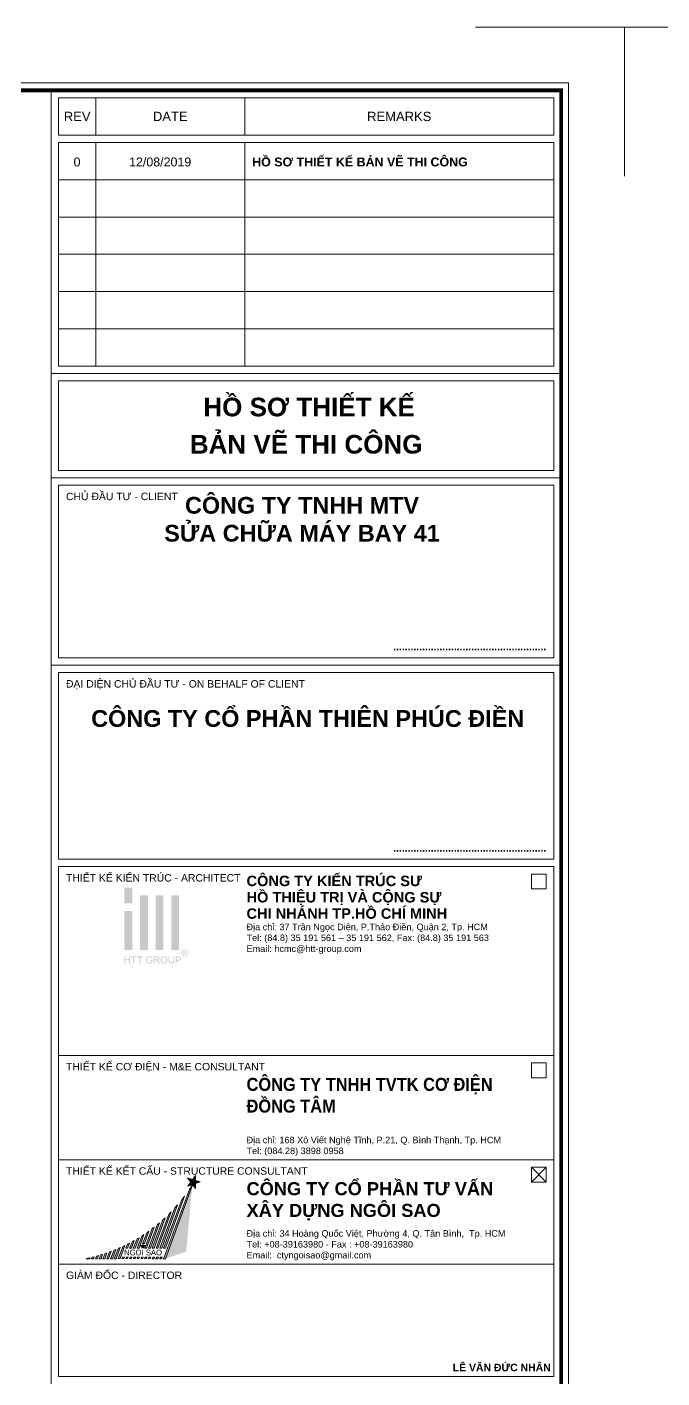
# Model space of a CAD drawing. Header units: millimetres. Extents: x 3014920 to 3563667, y -1638653 to -1356471.
# Drawn here: x 3537704 to 3542125, y -1615076 to -1605675 of the extents above; entities that cross this region are included whole.
import ezdxf
from ezdxf.enums import TextEntityAlignment as Align
from ezdxf.xclip import XClip

# ---------------------------------------------------------------- set-up
doc = ezdxf.new("R2010")
doc.units = ezdxf.units.MM
doc.header["$MEASUREMENT"] = 0
doc.header["$XCLIPFRAME"] = 0
doc.header["$PDMODE"] = 2
doc.linetypes.add('HIDDEN', pattern=[0.375, 0.25, -0.125])
doc.layers.get('0').update_dxf_attribs({"lineweight": 9})
doc.layers.get('Defpoints').update_dxf_attribs({"color": 10, "lineweight": 0})
doc.layers.add('CHG_XX_Khung ten$0$A1 BORDER$0$DGIONG', color=7, linetype='Continuous', lineweight=13, true_color=0x29ffff)
doc.layers.add('CHG_XX_Khung ten$0$A1 BORDER$0$STICK', color=7, linetype='Continuous', lineweight=9, true_color=0xe60000)
doc.layers.add('CHG_XX_Khung ten$0$TKTC', color=1, linetype='Continuous')
for name, color, linetype, lineweight in [('CTHEP', 50, 'Continuous', 50), ('DBAO', 90, 'Continuous', 13), ('DMo', 9, 'HIDDEN', 9), ('KTH', 154, 'Continuous', 9), ('Net khuat', 8, 'HIDDEN', 13)]:
    doc.layers.add(name, color=color, linetype=linetype, lineweight=lineweight)
doc.styles.add('CHG_XX_Khung ten$0$A1 BORDER$0$ARIAL', font='arial.ttf')
doc.styles.add('CHG_XX_Khung ten$0$A1 BORDER$0$Arial - Bold', font='arialbd.ttf', dxfattribs={"height": 2.5})
doc.styles.add('CHG_XX_Khung ten$0$A1 BORDER$0$Star-AvoBold', font='VAVOB_0.TTF')
doc.styles.add('CHG_XX_Khung ten$0$A1 BORDER$0$Title Block DD$0$ARIAL', font='arial.ttf')
doc.styles.add('CHG_XX_Khung ten$0$A1 BORDER$0$Title Block DD$0$Arial - Bold', font='arialbd.ttf', dxfattribs={"height": 2.5})
doc.styles.add('CHG_XX_Khung ten$0$arial', font='arial.ttf')
doc.styles.add('CHG_XX_Khung ten$0$Arial - Bold', font='arialbd.ttf')
doc.styles.add('CHG_XX_Khung ten$0$ArialB', font='arialbd.ttf')
doc.styles.add('CHG_XX_Khung ten$0$title block pccc$0$ARIAL', font='arial.ttf')
doc.styles.add('TTP-HelCon', font='VHELVCN_0.TTF')
doc.dimstyles.new('TTP-25', dxfattribs={"dimscale": 25, "dimtxt": 2.5, "dimasz": 1, "dimexe": 1, "dimexo": 1, "dimgap": 0.09, "dimtad": 0, "dimdec": 4, "dimrnd": 1, "dimzin": 9, "dimdsep": 46, "dimtxsty": 'TTP-HelCon', "dimblk": 'ARCHTICK', "dimcen": 0.09, "dimdle": 1.5, "dimclrd": 256, "dimclre": 256, "dimclrt": 7, "dimadec": 0, "dimazin": 0, "dimtfac": 1, "dimtdec": 4, "dimtmove": 0, "dimatfit": 3, "dimldrblk": 'ARCHTICK', "dimfxl": 1, "dimtvp": 1, "dimtolj": 1, "dimtzin": 0, "dimarcsym": 0})

# ---------------------------------------------------------------- blocks, each defined once
blk = doc.blocks.new('_ArchTick')
at = {"color": 0, "linetype": 'ByBlock', "const_width": 0.15}
blk.add_lwpolyline([(-0.5, -0.5), (0.5, 0.5)], dxfattribs=at)
blk = doc.blocks.new('*D541')
at = {"layer": 'Defpoints', "color": 0, "transparency": 16777216}
for p in [(9175, -550), (10750, -550), (10750, -726.4)]:
    blk.add_point(p, dxfattribs=at)
at = {"layer": 'KTH', "lineweight": -2, "transparency": 16777216}
for p, q in [((9175, -575), (9175, -751.4)), ((10750, -575), (10750, -751.4)), ((9137.5, -726.4), (10787.5, -726.4))]:
    blk.add_line(p, q, dxfattribs=at)
at = {"layer": 'KTH', "lineweight": -2, "transparency": 16777216, "xscale": 25, "yscale": 25, "zscale": 25, "rotation": 180}
blk.add_blockref('_ArchTick', (9175, -726.4), dxfattribs=at)
at = {"layer": 'KTH', "lineweight": -2, "transparency": 16777216, "xscale": 25, "yscale": 25, "zscale": 25}
blk.add_blockref('_ArchTick', (10750, -726.4), dxfattribs=at)
at = {"layer": 'KTH', "color": 7, "transparency": 16777216, "insert": (9962.5, -656.5), "char_height": 62.5, "attachment_point": 5, "style": 'TTP-HelCon'}
blk.add_mtext('\\A1;6Þ14a300-3', dxfattribs=at)
blk = doc.blocks.new('*D545')
at = {"layer": 'Defpoints', "color": 0, "transparency": 16777216}
for p in [(5875, -1825), (12225, -1825), (12225, -2025)]:
    blk.add_point(p, dxfattribs=at)
at = {"layer": 'KTH', "lineweight": -2, "transparency": 16777216}
for p, q in [((5875, -1850), (5875, -2050)), ((12225, -1850), (12225, -2050)), ((5837.5, -2025), (12262.5, -2025))]:
    blk.add_line(p, q, dxfattribs=at)
at = {"layer": 'KTH', "lineweight": -2, "transparency": 16777216, "xscale": 25, "yscale": 25, "zscale": 25, "rotation": 180}
blk.add_blockref('_ArchTick', (5875, -2025), dxfattribs=at)
at = {"layer": 'KTH', "lineweight": -2, "transparency": 16777216, "xscale": 25, "yscale": 25, "zscale": 25}
blk.add_blockref('_ArchTick', (12225, -2025), dxfattribs=at)
at = {"layer": 'KTH', "color": 7, "transparency": 16777216, "insert": (9050, -1961.1), "char_height": 62.5, "attachment_point": 5, "style": 'TTP-HelCon'}
blk.add_mtext('\\A1;6350', dxfattribs=at)
blk = doc.blocks.new('*D550')
at = {"layer": 'Defpoints', "color": 0, "transparency": 16777216}
for p in [(11275, 574), (8175, 300), (11275, 300)]:
    blk.add_point(p, dxfattribs=at)
at = {"layer": 'KTH', "lineweight": -2, "transparency": 16777216}
for p, q in [((8137.5, 574), (11312.5, 574)), ((8175, 325), (8175, 599)), ((11275, 325), (11275, 599))]:
    blk.add_line(p, q, dxfattribs=at)
at = {"layer": 'KTH', "lineweight": -2, "transparency": 16777216, "xscale": 25, "yscale": 25, "zscale": 25, "rotation": 180}
blk.add_blockref('_ArchTick', (8175, 574), dxfattribs=at)
at = {"layer": 'KTH', "lineweight": -2, "transparency": 16777216, "xscale": 25, "yscale": 25, "zscale": 25}
blk.add_blockref('_ArchTick', (11275, 574), dxfattribs=at)
at = {"layer": 'KTH', "color": 7, "transparency": 16777216, "insert": (9725, 637.8), "char_height": 62.5, "attachment_point": 5, "style": 'TTP-HelCon'}
blk.add_mtext('\\A1;3100', dxfattribs=at)
blk = doc.blocks.new('*D551')
at = {"layer": 'Defpoints', "color": 0, "transparency": 16777216}
for p in [(9175, -970), (10750, -1600), (9175, -1825)]:
    blk.add_point(p, dxfattribs=at)
at = {"layer": 'KTH', "lineweight": -2, "transparency": 16777216}
for p, q in [((9175, -995), (9175, -1850)), ((10750, -1625), (10750, -1850)), ((10787.5, -1825), (9137.5, -1825))]:
    blk.add_line(p, q, dxfattribs=at)
at = {"layer": 'KTH', "lineweight": -2, "transparency": 16777216, "xscale": 25, "yscale": 25, "zscale": 25, "rotation": 180}
blk.add_blockref('_ArchTick', (9175, -1825), dxfattribs=at)
at = {"layer": 'KTH', "lineweight": -2, "transparency": 16777216, "xscale": 25, "yscale": 25, "zscale": 25}
blk.add_blockref('_ArchTick', (10750, -1825), dxfattribs=at)
at = {"layer": 'KTH', "color": 7, "transparency": 16777216, "insert": (9962.5, -1761.2), "char_height": 62.5, "attachment_point": 5, "style": 'TTP-HelCon'}
blk.add_mtext('\\A1;1575', dxfattribs=at)
blk = doc.blocks.new('2Y-35')
at = {"layer": 'CTHEP'}
blk.add_line((44854.10409, -500), (80, -500), dxfattribs=at)
for points in [[(30, -200), (30, -30), (44903.8448, -30), (44903.8448, -580.72632)], [(30, -970), (45139.21977, -970)]]:
    blk.add_lwpolyline(points, dxfattribs=at)
blk = doc.blocks.new('CHG_XX_Khung ten$0$A1 BORDER$0$HTT-Logo')
at = {"true_color": 0x134fb3}
h = blk.add_hatch(color=154, dxfattribs=at)
h.paths.add_polyline_path([(3, 29.1), (0, 29.1), (0, 23.1), (3, 23.1)])
h.paths.add_polyline_path([(3, 20.1), (0, 20.1), (0, 5.1), (3, 5.1)])
h.paths.add_polyline_path([(9, 26.1), (6, 26.1), (6, 5.1), (9, 5.1)])
h.paths.add_polyline_path([(15, 26.1), (12, 26.1), (12, 5.1), (15, 5.1)])
h.paths.add_polyline_path([(21, 26.1), (18, 26.1), (18, 5.1), (21, 5.1)])
h.paths.add_polyline_path([(2.12, 2.7), (1.76, 2.7), (1.76, 1.59), (0.36, 1.59), (0.36, 2.7), (0, 2.7), (0, 0), (0.36, 0), (0.36, 1.27), (1.76, 1.27), (1.76, 0), (2.12, 0)])
h.paths.add_polyline_path([(4.65, 2.7), (2.51, 2.7), (2.51, 2.38), (3.4, 2.38), (3.4, 0), (3.76, 0), (3.76, 2.38), (4.65, 2.38)])
h.paths.add_polyline_path([(6.95, 2.7), (4.81, 2.7), (4.81, 2.38), (5.7, 2.38), (5.7, 0), (6.06, 0), (6.06, 2.38), (6.95, 2.38)])
h.paths.add_polyline_path([(8.64, 1.36), (8.64, 1.41), (8.66, 1.58), (8.69, 1.75), (8.75, 1.9), (8.81, 2.03), (8.92, 2.17), (9.05, 2.28), (9.2, 2.37), (9.29, 2.39), (9.45, 2.43), (9.65, 2.44), (9.84, 2.42), (10, 2.37), (10.14, 2.29), (10.26, 2.18), (10.34, 2.03), (10.41, 1.86), (10.73, 1.95), (10.68, 2.11), (10.61, 2.26), (10.53, 2.39), (10.45, 2.47), (10.31, 2.57), (10.16, 2.65), (10.13, 2.66), (9.97, 2.71), (9.8, 2.74), (9.63, 2.75), (9.55, 2.74), (9.38, 2.73), (9.21, 2.7), (9.06, 2.65), (8.91, 2.58), (8.88, 2.56), (8.75, 2.47), (8.63, 2.36), (8.53, 2.23), (8.44, 2.07), (8.41, 1.99), (8.35, 1.84), (8.31, 1.68), (8.28, 1.51), (8.27, 1.34), (8.28, 1.26), (8.29, 1.09), (8.32, 0.92), (8.38, 0.77), (8.44, 0.62), (8.46, 0.58), (8.55, 0.44), (8.66, 0.32), (8.79, 0.21), (8.93, 0.12), (9, 0.09), (9.15, 0.03), (9.31, -0.01), (9.48, -0.04), (9.65, -0.05), (9.73, -0.04), (9.9, -0.03), (10.07, 0.01), (10.23, 0.06), (10.34, 0.11), (10.48, 0.18), (10.63, 0.27), (10.77, 0.38), (10.77, 1.38), (9.63, 1.38), (9.63, 1.06), (10.42, 1.06), (10.42, 0.56), (10.39, 0.53), (10.26, 0.45), (10.09, 0.37), (9.96, 0.32), (9.8, 0.29), (9.63, 0.28), (9.62, 0.28), (9.45, 0.29), (9.28, 0.33), (9.12, 0.4), (8.97, 0.49), (8.86, 0.61), (8.77, 0.75), (8.73, 0.85), (8.68, 1), (8.65, 1.17)])
h.paths.add_polyline_path([(13.16, 1.39), (13.28, 1.48), (13.3, 1.51), (13.39, 1.64), (13.44, 1.79), (13.46, 1.96), (13.46, 2.06), (13.42, 2.22), (13.35, 2.37), (13.31, 2.43), (13.19, 2.55), (13.05, 2.63), (13.01, 2.64), (12.87, 2.67), (12.7, 2.69), (12.5, 2.7), (11.3, 2.7), (11.3, 0), (11.66, 0), (11.66, 1.2), (12.07, 1.2), (12.11, 1.2), (12.28, 1.19), (12.44, 1.11), (12.49, 1.07), (12.62, 0.93), (12.67, 0.86), (12.77, 0.73), (12.88, 0.56), (13.23, 0), (13.68, 0), (13.21, 0.73), (13.13, 0.85), (13.03, 0.98), (12.92, 1.09), (12.86, 1.14), (12.7, 1.23), (12.86, 1.26), (13.03, 1.31)])
h.paths.add_polyline_path([(11.66, 1.51), (11.66, 2.4), (12.51, 2.4), (12.67, 2.39), (12.83, 2.35), (12.97, 2.27), (13.06, 2.13), (13.09, 1.96), (13.08, 1.87), (13.02, 1.72), (12.96, 1.64), (12.8, 1.55), (12.62, 1.52), (12.43, 1.51)], flags=16)
h.paths.add_polyline_path([(16.49, 1.43), (16.48, 1.6), (16.44, 1.77), (16.4, 1.92), (16.34, 2.07), (16.33, 2.09), (16.24, 2.23), (16.14, 2.36), (16.02, 2.47), (15.88, 2.57), (15.85, 2.59), (15.7, 2.66), (15.54, 2.71), (15.38, 2.74), (15.2, 2.75), (15.15, 2.75), (14.98, 2.73), (14.82, 2.7), (14.66, 2.64), (14.52, 2.57), (14.39, 2.48), (14.27, 2.37), (14.18, 2.26), (14.1, 2.14), (14.03, 2), (13.98, 1.84), (13.94, 1.68), (13.92, 1.5), (13.91, 1.31), (13.91, 1.29), (13.92, 1.12), (13.95, 0.96), (14, 0.8), (14.07, 0.64), (14.07, 0.62), (14.16, 0.48), (14.26, 0.35), (14.38, 0.23), (14.52, 0.14), (14.56, 0.12), (14.71, 0.04), (14.86, -0.01), (15.03, -0.04), (15.2, -0.05), (15.21, -0.05), (15.38, -0.03), (15.55, 0), (15.7, 0.05), (15.86, 0.12), (15.87, 0.13), (16.01, 0.22), (16.13, 0.33), (16.24, 0.46), (16.33, 0.61), (16.36, 0.69), (16.42, 0.84), (16.46, 1), (16.48, 1.17), (16.49, 1.35)])
h.paths.add_polyline_path([(14.28, 1.45), (14.3, 1.64), (14.34, 1.81), (14.4, 1.95), (14.47, 2.08), (14.57, 2.2), (14.73, 2.32), (14.88, 2.38), (15.04, 2.43), (15.21, 2.44), (15.38, 2.42), (15.54, 2.38), (15.69, 2.31), (15.82, 2.2), (15.93, 2.07), (16.01, 1.93), (16.04, 1.85), (16.09, 1.7), (16.12, 1.53), (16.12, 1.32), (16.11, 1.12), (16.08, 0.95), (16.03, 0.79), (15.96, 0.66), (15.86, 0.54), (15.8, 0.48), (15.67, 0.38), (15.53, 0.32), (15.37, 0.27), (15.2, 0.26), (15.12, 0.26), (14.95, 0.29), (14.8, 0.35), (14.67, 0.43), (14.54, 0.54), (14.45, 0.66), (14.37, 0.8), (14.32, 0.95), (14.29, 1.12), (14.28, 1.31)], flags=16)
h.paths.add_polyline_path([(17.31, 2.7), (16.96, 2.7), (16.96, 1.12), (16.96, 0.93), (16.98, 0.75), (17.02, 0.6), (17.06, 0.46), (17.07, 0.44), (17.15, 0.3), (17.27, 0.18), (17.4, 0.08), (17.51, 0.03), (17.67, -0.01), (17.84, -0.04), (18.02, -0.05), (18.2, -0.04), (18.37, -0.01), (18.52, 0.04), (18.66, 0.1), (18.68, 0.12), (18.81, 0.22), (18.91, 0.35), (18.99, 0.49), (19.02, 0.61), (19.06, 0.76), (19.07, 0.94), (19.08, 1.14), (19.08, 2.7), (18.72, 2.7), (18.72, 1.14), (18.72, 1.06), (18.71, 0.86), (18.68, 0.69), (18.62, 0.55), (18.55, 0.45), (18.49, 0.4), (18.36, 0.33), (18.19, 0.29), (17.99, 0.28), (17.92, 0.28), (17.75, 0.31), (17.6, 0.37), (17.46, 0.48), (17.38, 0.63), (17.34, 0.77), (17.32, 0.94), (17.31, 1.14)])
h.paths.add_polyline_path([(21.42, 1.25), (21.52, 1.34), (21.6, 1.45), (21.67, 1.59), (21.72, 1.75), (21.73, 1.92), (21.73, 1.97), (21.71, 2.13), (21.65, 2.29), (21.56, 2.44), (21.44, 2.55), (21.42, 2.56), (21.27, 2.63), (21.1, 2.67), (21.05, 2.68), (20.89, 2.7), (20.69, 2.7), (19.67, 2.7), (19.67, 0), (20.03, 0), (20.03, 1.1), (20.72, 1.1), (20.76, 1.1), (20.96, 1.11), (21.14, 1.14), (21.29, 1.19)])
h.paths.add_polyline_path([(20.03, 1.42), (20.03, 2.38), (20.72, 2.38), (20.93, 2.37), (21.06, 2.36), (21.16, 2.31), (21.28, 2.2), (21.34, 2.08), (21.37, 1.91), (21.36, 1.82), (21.31, 1.67), (21.22, 1.54), (21.09, 1.47), (20.93, 1.43), (20.73, 1.42)], flags=16)
h.paths.add_polyline_path([(23.87, 2.76), (24.01, 2.85), (24.13, 2.96), (24.24, 3.09), (24.33, 3.24), (24.35, 3.28), (24.42, 3.44), (24.47, 3.6), (24.5, 3.76), (24.51, 3.93), (24.51, 3.98), (24.49, 4.15), (24.46, 4.31), (24.4, 4.47), (24.33, 4.62), (24.29, 4.69), (24.19, 4.82), (24.08, 4.94), (23.95, 5.05), (23.81, 5.14), (23.77, 5.16), (23.61, 5.23), (23.45, 5.28), (23.29, 5.31), (23.12, 5.32), (23.08, 5.31), (22.92, 5.3), (22.76, 5.27), (22.6, 5.21), (22.44, 5.14), (22.38, 5.1), (22.24, 5.01), (22.12, 4.89), (22.01, 4.77), (21.92, 4.62), (21.89, 4.57), (21.82, 4.41), (21.77, 4.25), (21.74, 4.09), (21.73, 3.93), (21.73, 3.87), (21.75, 3.71), (21.79, 3.55), (21.84, 3.39), (21.92, 3.24), (21.95, 3.18), (22.05, 3.04), (22.16, 2.92), (22.29, 2.81), (22.43, 2.72), (22.48, 2.7), (22.64, 2.63), (22.79, 2.58), (22.96, 2.55), (23.12, 2.54), (23.18, 2.54), (23.34, 2.55), (23.5, 2.59), (23.66, 2.65), (23.82, 2.72)])
h.paths.add_polyline_path([(22.55, 2.92), (22.45, 2.98), (22.32, 3.09), (22.21, 3.21), (22.12, 3.35), (22.07, 3.44), (22.01, 3.6), (21.98, 3.76), (21.96, 3.93), (21.97, 4.03), (22, 4.19), (22.05, 4.35), (22.12, 4.51), (22.18, 4.61), (22.29, 4.73), (22.41, 4.85), (22.56, 4.94), (22.64, 4.98), (22.8, 5.04), (22.96, 5.07), (23.12, 5.09), (23.21, 5.08), (23.37, 5.06), (23.53, 5.01), (23.69, 4.94), (23.79, 4.88), (23.92, 4.77), (24.03, 4.65), (24.13, 4.51), (24.17, 4.41), (24.23, 4.25), (24.27, 4.09), (24.28, 3.93), (24.28, 3.83), (24.25, 3.67), (24.2, 3.51), (24.13, 3.35), (24.07, 3.25), (23.96, 3.13), (23.84, 3.01), (23.7, 2.92), (23.61, 2.87), (23.45, 2.81), (23.29, 2.78), (23.12, 2.77), (23.02, 2.77), (22.86, 2.8), (22.7, 2.85)], flags=16)
h.paths.add_polyline_path([(22.51, 3.16), (22.51, 4.65), (23.03, 4.65), (23.23, 4.64), (23.4, 4.62), (23.55, 4.52), (23.6, 4.47), (23.66, 4.31), (23.67, 4.25), (23.64, 4.09), (23.55, 3.96), (23.42, 3.87), (23.24, 3.82), (23.37, 3.75), (23.46, 3.64), (23.57, 3.47), (23.77, 3.16), (23.47, 3.16), (23.34, 3.39), (23.23, 3.58), (23.14, 3.7), (23.09, 3.74), (22.94, 3.79), (22.9, 3.79), (22.76, 3.79), (22.76, 3.16)], flags=0)
h.paths.add_polyline_path([(22.76, 4), (22.76, 4.45), (23.03, 4.45), (23.13, 4.45), (23.27, 4.42), (23.37, 4.35), (23.41, 4.21), (23.33, 4.06), (23.24, 4.02), (23.05, 4)], flags=0)
blk = doc.blocks.new('CHG_XX_Khung ten')
at = {"layer": 'CHG_XX_Khung ten$0$A1 BORDER$0$DGIONG'}
h = blk.add_hatch(color=256, dxfattribs=at)
h.paths.add_polyline_path([(724.94, 283.19), (724.15, 281.97), (717.19, 263.38), (717.7, 263.38)])
h.paths.add_polyline_path([(722.81, 280.17), (722.1, 279.22), (717.21, 266.21), (717.72, 266.21)], flags=17)
h.paths.add_polyline_path([(720.93, 277.8), (720.27, 277.04), (716.19, 266.22), (716.7, 266.22)])
h.paths.add_polyline_path([(719.23, 275.93), (718.6, 275.29), (715.18, 266.22), (715.69, 266.22)])
h.paths.add_polyline_path([(717.65, 274.38), (717.03, 273.81), (714.16, 266.22), (714.67, 266.22)])
h.paths.add_polyline_path([(716.14, 273.03), (715.61, 272.59), (713.15, 266.22), (713.66, 266.22)])
h.paths.add_polyline_path([(714.69, 271.86), (714.17, 271.45), (712.13, 266.23), (712.64, 266.23)])
h.paths.add_polyline_path([(713.29, 270.81), (712.76, 270.43), (711.57, 267.46), (712.07, 267.47)])
h.paths.add_polyline_path([(710.1, 266.23), (710.61, 266.24), (711.93, 269.87), (711.48, 269.56)])
h.paths.add_polyline_path([(710.61, 269.02), (710.13, 268.73), (709.08, 266.24), (709.59, 266.24)])
h.paths.add_polyline_path([(709.31, 268.26), (708.82, 267.97), (708.07, 266.24), (708.58, 266.24)])
h.paths.add_polyline_path([(708.04, 267.56), (707.54, 267.3), (707.05, 266.25), (707.56, 266.25)])
h.paths.add_polyline_path([(716.84, 263.8), (716.33, 263.8), (716.18, 263.38), (716.69, 263.38)])
h.paths.add_polyline_path([(715.67, 263.39), (715.82, 263.8), (715.32, 263.8), (715.16, 263.39)])
h.paths.add_polyline_path([(714.15, 263.39), (714.65, 263.39), (714.8, 263.8), (714.3, 263.8)])
h.paths.add_polyline_path([(713.13, 263.39), (713.64, 263.4), (713.79, 263.81), (713.28, 263.81)])
h.paths.add_polyline_path([(712.77, 263.81), (712.27, 263.81), (712.11, 263.39), (712.62, 263.4)])
h.paths.add_polyline_path([(711.25, 263.81), (711.1, 263.4), (711.61, 263.4), (711.76, 263.81)])
h.paths.add_polyline_path([(710.59, 263.4), (710.74, 263.82), (710.24, 263.82), (710.08, 263.4)])
h.paths.add_polyline_path([(709.73, 263.82), (709.22, 263.82), (709.07, 263.41), (709.57, 263.41)])
h.paths.add_polyline_path([(708.71, 263.82), (708.21, 263.82), (708.05, 263.41), (708.56, 263.41)])
h.paths.add_polyline_path([(707.54, 263.41), (707.69, 263.83), (707.19, 263.83), (707.03, 263.41)])
h.paths.add_polyline_path([(706.68, 263.83), (706.17, 263.83), (706.02, 263.42), (706.53, 263.42)])
h.paths.add_polyline_path([(705, 263.42), (705.51, 263.42), (706.79, 266.93), (706.4, 266.74)])
h.paths.add_polyline_path([(703.97, 263.37), (704.48, 263.37), (705.57, 266.36), (705.14, 266.17)])
h.paths.add_polyline_path([(704.36, 265.84), (703.91, 265.65), (702.96, 263.38), (703.46, 263.38)])
h.paths.add_polyline_path([(703.17, 265.37), (702.69, 265.19), (701.94, 263.38), (702.45, 263.38)])
h.paths.add_polyline_path([(702, 264.94), (701.5, 264.77), (700.92, 263.38), (701.43, 263.38)])
h.paths.add_polyline_path([(700.84, 264.56), (700.33, 264.4), (699.91, 263.39), (700.42, 263.39)])
h.paths.add_polyline_path([(699.7, 264.21), (699.18, 264.06), (698.89, 263.39), (699.4, 263.39)])
h.paths.add_polyline_path([(698.57, 263.9), (698.04, 263.77), (697.87, 263.38), (698.38, 263.39)])
h.paths.add_polyline_path([(697.37, 263.39), (697.45, 263.63), (696.91, 263.51), (696.35, 263.38)])
blk.add_hatch(color=256, dxfattribs=at).paths.add_polyline_path([(724.92, 283.21), (717.68, 263.38), (723.28, 265.27)])
at = {"layer": 'CHG_XX_Khung ten$0$A1 BORDER$0$STICK'}
for points in [[(723.71, 282.88), (725.74, 285.75), (725.8, 282.26), (723.67, 285.06), (727.02, 284.03)], [(725.76, 284.41), (724.96, 284.66), (724.49, 283.98), (724.99, 283.32), (725.77, 283.6)], [(711.25, 266.22), (711.64, 267.39), (712.01, 266.22), (711.02, 266.95), (712.24, 266.93)], [(711.87, 266.67), (711.78, 266.94), (711.49, 266.94), (711.4, 266.67), (711.63, 266.5)]]:
    blk.add_hatch(color=256, dxfattribs=at).paths.add_polyline_path(points)
for p, q in [((687, 577), (687, 17)), ((687, 501), (824, 501)), ((687, 473), (824, 473)), ((687, 422.69), (824, 422.69)), ((816, 283.93), (820, 287.93)), ((820, 283.93), (816, 287.93))]:
    blk.add_line(p, q)
at = {"linetype": 'Continuous'}
for p, q in [((699, 575), (699, 565)), ((739, 575), (739, 565)), ((699, 563), (699, 503)), ((739, 563), (739, 503))]:
    blk.add_line(p, q, dxfattribs=at)
for points in [[(15, 579), (826, 579), (826, 15), (15, 15)], [(816, 362.62), (820, 362.62), (820, 366.62), (816, 366.62)], [(816, 311.93), (820, 311.93), (820, 315.93), (816, 315.93)], [(816, 283.93), (820, 283.93), (820, 287.93), (816, 287.93)]]:
    blk.add_lwpolyline(points, close=True)
at = {"color": 4, "linetype": 'Continuous', "const_width": 1}
blk.add_lwpolyline([(17, 577), (824, 577), (824, 17), (17, 17)], close=True, dxfattribs=at)
at = {"linetype": 'Continuous'}
for points in [[(822, 565), (689, 565), (689, 575), (822, 575)], [(822, 553), (689, 553), (689, 563), (822, 563)], [(822, 543), (689, 543), (689, 553), (822, 553)], [(822, 533), (689, 533), (689, 543), (822, 543)], [(822, 523), (689, 523), (689, 533), (822, 533)], [(822, 513), (689, 513), (689, 523), (822, 523)], [(822, 503), (689, 503), (689, 513), (822, 513)], [(689, 499), (822, 499), (822, 475), (689, 475)], [(689, 368.62), (822, 368.62), (822, 317.93), (689, 317.93)], [(689, 317.93), (822, 317.93), (822, 289.93), (689, 289.93)], [(689, 289.93), (822, 289.93), (822, 261.93), (689, 261.93)]]:
    blk.add_lwpolyline(points, close=True, dxfattribs=at)
at = {"color": 9, "linetype": 'Continuous'}
blk.add_lwpolyline([(689, 261.93), (822, 261.93), (822, 231.73), (689, 231.73)], close=True, dxfattribs=at)
at = {"layer": 'CHG_XX_Khung ten$0$A1 BORDER$0$DGIONG'}
for points in [[(724.94, 283.19), (717.7, 263.38), (717.19, 263.38), (724.15, 281.97), (724.94, 283.19)], [(722.81, 280.17), (717.72, 266.21), (717.21, 266.21), (722.1, 279.22), (722.81, 280.17)], [(719.23, 275.93), (715.69, 266.22), (715.18, 266.22), (718.6, 275.29), (719.23, 275.93)], [(720.93, 277.8), (716.7, 266.22), (716.19, 266.22), (720.27, 277.04), (720.93, 277.8)], [(716.14, 273.03), (713.66, 266.22), (713.15, 266.22), (715.61, 272.59), (716.14, 273.03)], [(717.65, 274.38), (714.67, 266.22), (714.16, 266.22), (717.03, 273.81), (717.65, 274.38)], [(710.61, 269.02), (709.59, 266.24), (709.08, 266.24), (710.13, 268.73), (710.61, 269.02)], [(711.93, 269.87), (710.61, 266.24), (710.1, 266.23), (711.48, 269.56), (711.93, 269.87)], [(713.29, 270.81), (712.07, 267.47), (711.57, 267.46), (712.76, 270.43), (713.29, 270.81)], [(714.69, 271.86), (712.64, 266.23), (712.13, 266.23), (714.17, 271.45), (714.69, 271.86)], [(702, 264.94), (701.43, 263.38), (700.92, 263.38), (701.5, 264.77), (702, 264.94)], [(703.17, 265.37), (702.45, 263.38), (701.94, 263.38), (702.69, 265.19), (703.17, 265.37)], [(704.36, 265.84), (703.46, 263.38), (702.96, 263.38), (703.91, 265.65), (704.36, 265.84)], [(705.57, 266.36), (704.48, 263.37), (703.97, 263.37), (705.14, 266.17), (705.57, 266.36)], [(706.79, 266.93), (705.51, 263.42), (705, 263.42), (706.4, 266.74), (706.79, 266.93)], [(708.04, 267.56), (707.56, 266.25), (707.05, 266.25), (707.54, 267.3), (708.04, 267.56)], [(709.31, 268.26), (708.58, 266.24), (708.07, 266.24), (708.82, 267.97), (709.31, 268.26)], [(697.45, 263.63), (697.37, 263.39), (696.35, 263.38), (696.91, 263.51), (697.45, 263.63)], [(698.57, 263.9), (698.38, 263.39), (697.87, 263.38), (698.04, 263.77), (698.57, 263.9)], [(699.7, 264.21), (699.4, 263.39), (698.89, 263.39), (699.18, 264.06), (699.7, 264.21)], [(700.84, 264.56), (700.42, 263.39), (699.91, 263.39), (700.33, 264.4), (700.84, 264.56)]]:
    blk.add_lwpolyline(points, dxfattribs=at)
for points in [[(706.53, 263.42), (706.68, 263.83), (706.17, 263.83), (706.02, 263.42)], [(707.54, 263.41), (707.69, 263.83), (707.19, 263.83), (707.03, 263.41)], [(708.56, 263.41), (708.71, 263.82), (708.21, 263.82), (708.05, 263.41)], [(709.57, 263.41), (709.73, 263.82), (709.22, 263.82), (709.07, 263.41)], [(710.59, 263.4), (710.74, 263.82), (710.24, 263.82), (710.08, 263.4)], [(711.61, 263.4), (711.76, 263.81), (711.25, 263.81), (711.1, 263.4)], [(712.62, 263.4), (712.77, 263.81), (712.27, 263.81), (712.11, 263.39)], [(713.64, 263.4), (713.79, 263.81), (713.28, 263.81), (713.13, 263.39)], [(714.65, 263.39), (714.8, 263.8), (714.3, 263.8), (714.15, 263.39)], [(715.67, 263.39), (715.82, 263.8), (715.32, 263.8), (715.16, 263.39)], [(716.69, 263.38), (716.84, 263.8), (716.33, 263.8), (716.18, 263.38)]]:
    blk.add_lwpolyline(points, close=True, dxfattribs=at)
at = {"layer": 'CHG_XX_Khung ten$0$A1 BORDER$0$STICK'}
for p, q in [((723.67, 285.06), (727.02, 284.03)), ((725.8, 282.26), (723.67, 285.06)), ((723.71, 282.88), (725.74, 285.75)), ((727.02, 284.03), (723.71, 282.88)), ((725.74, 285.75), (725.8, 282.26)), ((711.02, 266.95), (712.24, 266.93)), ((712.01, 266.22), (711.02, 266.95)), ((712.24, 266.93), (711.25, 266.22)), ((711.64, 267.39), (712.01, 266.22))]:
    blk.add_line(p, q, dxfattribs=at)
at = {"layer": 'Defpoints', "color": 1, "ltscale": 2}
for points in [[(40.06, 594), (0, 594), (0, 554)], [(800.94, 594), (841, 594), (841, 554)]]:
    blk.add_lwpolyline(points, dxfattribs=at)
at = {"xscale": 0.7, "yscale": 0.7, "zscale": 0.7}
blk.add_blockref('CHG_XX_Khung ten$0$A1 BORDER$0$HTT-Logo', (706.68, 342.64), dxfattribs=at)
for s, height, style, p in [('REV', 2.5, 'CHG_XX_Khung ten$0$A1 BORDER$0$ARIAL', (694, 570)), ('DATE', 2.5, 'CHG_XX_Khung ten$0$A1 BORDER$0$ARIAL', (719, 570)), ('REMARKS', 2.5, 'CHG_XX_Khung ten$0$A1 BORDER$0$ARIAL', (780.5, 570)), ('0', 2.39, 'CHG_XX_Khung ten$0$arial', (693.97, 557.78)), ('12/08/2019', 2.389, 'CHG_XX_Khung ten$0$arial', (716.29, 557.78))]:
    blk.add_text(s, height=height, dxfattribs=dict(style=style)).set_placement(p, align=Align.MIDDLE_CENTER)
for s, height, style, p in [('HỒ SƠ THIẾT KẾ BẢN VẼ THI CÔNG', 2.3887, 'CHG_XX_Khung ten$0$ArialB', (741, 557.78)), ('CHỦ ĐẦU TƯ - CLIENT', 2, 'CHG_XX_Khung ten$0$A1 BORDER$0$Title Block DD$0$ARIAL', (691, 468)), ('ĐẠI DIỆN CHỦ ĐẦU TƯ - ON BEHALF OF CLIENT ', 2, 'CHG_XX_Khung ten$0$A1 BORDER$0$Title Block DD$0$ARIAL', (691, 417.69)), ('THIẾT KẾ KIẾN TRÚC - ARCHITECT', 2, 'CHG_XX_Khung ten$0$A1 BORDER$0$ARIAL', (691, 365.62)), ('THIẾT KẾ CƠ ĐIỆN - M&E CONSULTANT', 2, 'CHG_XX_Khung ten$0$A1 BORDER$0$ARIAL', (691, 314.93)), ('THIẾT KẾ KẾT CẤU - STRUCTURE CONSULTANT', 2, 'CHG_XX_Khung ten$0$A1 BORDER$0$ARIAL', (691, 286.93)), ('GIÁM ĐỐC - DIRECTOR', 2, 'CHG_XX_Khung ten$0$title block pccc$0$ARIAL', (691, 258.93))]:
    blk.add_text(s, height=height, dxfattribs=dict(style=style)).set_placement(p, align=Align.MIDDLE_LEFT)
for s, height, style, p in [('.....................................................', 2, 'CHG_XX_Khung ten$0$A1 BORDER$0$Title Block DD$0$Arial - Bold', (820, 427.69)), ('.....................................................', 2, 'CHG_XX_Khung ten$0$A1 BORDER$0$Title Block DD$0$Arial - Bold', (820, 373.62)), ('LÊ VĂN ĐỨC NHÂN', 2.0073, 'CHG_XX_Khung ten$0$Arial - Bold', (821.19, 234.17))]:
    blk.add_text(s, height=height, dxfattribs=dict(style=style)).set_placement(p, align=Align.MIDDLE_RIGHT)
at = {"ltscale": 10, "insert": (739.49, 366.19), "char_height": 2.8, "width": 76.248, "attachment_point": 1, "line_spacing_factor": 0.938532, "style": 'CHG_XX_Khung ten$0$A1 BORDER$0$Arial - Bold'}
blk.add_mtext('CÔNG TY KIẾN TRÚC SƯ\\PHỒ THIỆU TRỊ VÀ CỘNG SỰ\\PCHI NHÁNH TP.HỒ CHÍ MINH', dxfattribs=at)
at = {"ltscale": 10}
for s, insert, char_height, width, attachment_point, style in [('Địa chỉ: 37 Trần Ngọc Diện, P.Thảo Điền, Quận 2, Tp. HCM\\PTel: (84.8) 35 191 561 – 35 191 562, Fax: (84.8) 35 191 563\\PEmail: hcmc@htt-group.com', (739.49, 345.2), 1.75, 83.001, 7, 'CHG_XX_Khung ten$0$A1 BORDER$0$ARIAL'), ('{\\W0.9;CÔNG TY TNHH TVTK CƠ ĐIỆN \\PĐỒNG TÂM}', (739.49, 311.93), 3.5, 76.248, 1, 'CHG_XX_Khung ten$0$A1 BORDER$0$Arial - Bold'), ('\\pt8.75;Địa chỉ: 168 Xô Viết Nghệ Tĩnh, P.21, Q. Bình Thạnh, Tp. HCM \\P\\ptz;Tel: (084.28) 3898 0958', (739.49, 290.93), 1.75, 83.001, 7, 'CHG_XX_Khung ten$0$A1 BORDER$0$ARIAL'), ('CÔNG TY CỔ PHẦN TƯ VẤN \\PXÂY DỰNG NGÔI SAO', (739.49, 283.93), 3.5, 76.248, 1, 'CHG_XX_Khung ten$0$A1 BORDER$0$Arial - Bold'), ('Địa chỉ: 34 Hoàng Quốc Việt, Phường 4, Q. Tân Bình,  Tp. HCM\\PTel: +08-39163980 - Fax : +08-39163980 \\PEmail:  ctyngoisao@gmail.com', (739.49, 262.93), 1.75, 83.001, 7, 'CHG_XX_Khung ten$0$A1 BORDER$0$ARIAL')]:
    blk.add_mtext(s, dxfattribs=dict(at, insert=insert, char_height=char_height, width=width, attachment_point=attachment_point, style=style))
at = {"layer": 'CHG_XX_Khung ten$0$A1 BORDER$0$STICK', "style": 'CHG_XX_Khung ten$0$A1 BORDER$0$Star-AvoBold', "width": 1}
blk.add_text('NGOI SAO', height=1.547, dxfattribs=at).set_placement((706.57, 264.27))
at = {"layer": 'CHG_XX_Khung ten$0$TKTC', "style": 'CHG_XX_Khung ten$0$Arial - Bold'}
for s, p in [('HỒ SƠ THIẾT KẾ', (756.29, 492)), ('BẢN VẼ THI CÔNG', (755.5, 482))]:
    blk.add_text(s, height=5, dxfattribs=at).set_placement(p, align=Align.MIDDLE_CENTER)
at = {"ltscale": 10, "char_height": 4.5, "attachment_point": 2, "style": 'CHG_XX_Khung ten$0$A1 BORDER$0$Title Block DD$0$Arial - Bold', "bg_fill": 2}
for s, insert, width in [('CÔNG TY TNHH MTV\\PSỬA CHỮA MÁY BAY 41', (754.39, 467.87), 83.001), ('CÔNG TY CỔ PHẦN THIÊN PHÚC ĐIỀN', (755.91, 410.64), 121.2929)]:
    blk.add_mtext(s, dxfattribs=dict(at, insert=insert, width=width))
at = {"linetype": 'Continuous'}
for points in [[(689, 471), (822, 471), (822, 424.69), (689, 424.69)], [(689, 420.69), (822, 420.69), (822, 370.62), (689, 370.62)]]:
    blk.add_lwpolyline(points, close=True, dxfattribs=at)
blk = doc.blocks.new('2Y-38')
at = {"layer": 'CTHEP'}
for p, q in [((30, -30), (23344.99249, -30)), ((8174.98535, -70), (11274.99249, -70)), ((23304.99249, -500), (69.99249, -500))]:
    blk.add_line(p, q, dxfattribs=at)
blk.add_lwpolyline([(30, -970), (23344.99249, -970)], dxfattribs=at)
at = {"layer": 'DBAO', "linetype": 'Continuous'}
blk.add_line((7275, 0), (12825, 0), dxfattribs=at)
at = {"layer": 'DBAO', "linetype": 'Continuous', "flags": 128}
blk.add_lwpolyline([(23374.99249, 0), (23374.99887, -1000), (7474.98748, -1000)], dxfattribs=at)
at = {"layer": 'Net khuat', "ltscale": 250}
blk.add_line((7474.98796, -549.99288), (11974.9223, -549.99254), dxfattribs=at)
at = {"layer": 'KTH'}
for base, p1, p2, picture, middle in [((11274.99249, 574.00461), (8174.98535, 300), (11274.99249, 300), '*D550', (9724.98892, 637.83794)), ((9175.01691, -1825), (10749.99249, -1600), (9175.01691, -970.02332), '*D551', (9962.5047, -1761.16667)), ((12224.99036, -2024.95574), (5874.99999, -1825), (12224.99036, -1825), '*D545', (9049.99518, -1961.12241))]:
    dim = blk.add_linear_dim(base=base, p1=p1, p2=p2, angle=180, dimstyle='TTP-25', override={"dimtmove": 1}, dxfattribs=at)
    dim.commit()
    dim.dimension.update_dxf_attribs({"geometry": picture, "text_midpoint": middle})
dim = blk.add_linear_dim(base=(10749.99249, -726.43765), p1=(9175.01691, -550.00012), p2=(10749.99249, -549.99263), text='6Þ14a300-3', dimstyle='TTP-25', override={"dimtmove": 1}, dxfattribs=at)
dim.commit()
dim.dimension.update_dxf_attribs({"geometry": '*D541', "text_midpoint": (9962.5047, -656.52099)})

msp = doc.modelspace()

# ---------------------------------------------------------------- block references
at = {"color": 5, "xscale": 25.92478421704392, "yscale": 25.92478421704392, "zscale": 25.92478421704392}
msp.add_blockref('CHG_XX_Khung ten', (3520061.72846, -1621074.38806), dxfattribs=at)
at = {"layer": 'DMo'}
ref = msp.add_blockref('2Y-35', (3499324.27136, -1606657.58012), dxfattribs=at)
XClip(ref).set_block_clipping_path([(-624.5650932398, -2740.3479596251), (16708.6315089213, 541.792540709)])
ref = msp.add_blockref('2Y-38', (3532302.87899, -1610812.13217), dxfattribs=at)
XClip(ref).set_block_clipping_path([(10533.0513981022, -3138.4635000001), (24513.4262694139, 1024.4395036111)])

# ---------------------------------------------------------------- next in the draw order: block references
at = {"color": 5, "xscale": 25.92478421704392, "yscale": 25.92478421704392, "zscale": 25.92478421704392}
msp.add_blockref('CHG_XX_Khung ten', (3541864.47199, -1621074.38806), dxfattribs=at)

doc.saveas('drawing.dxf')
